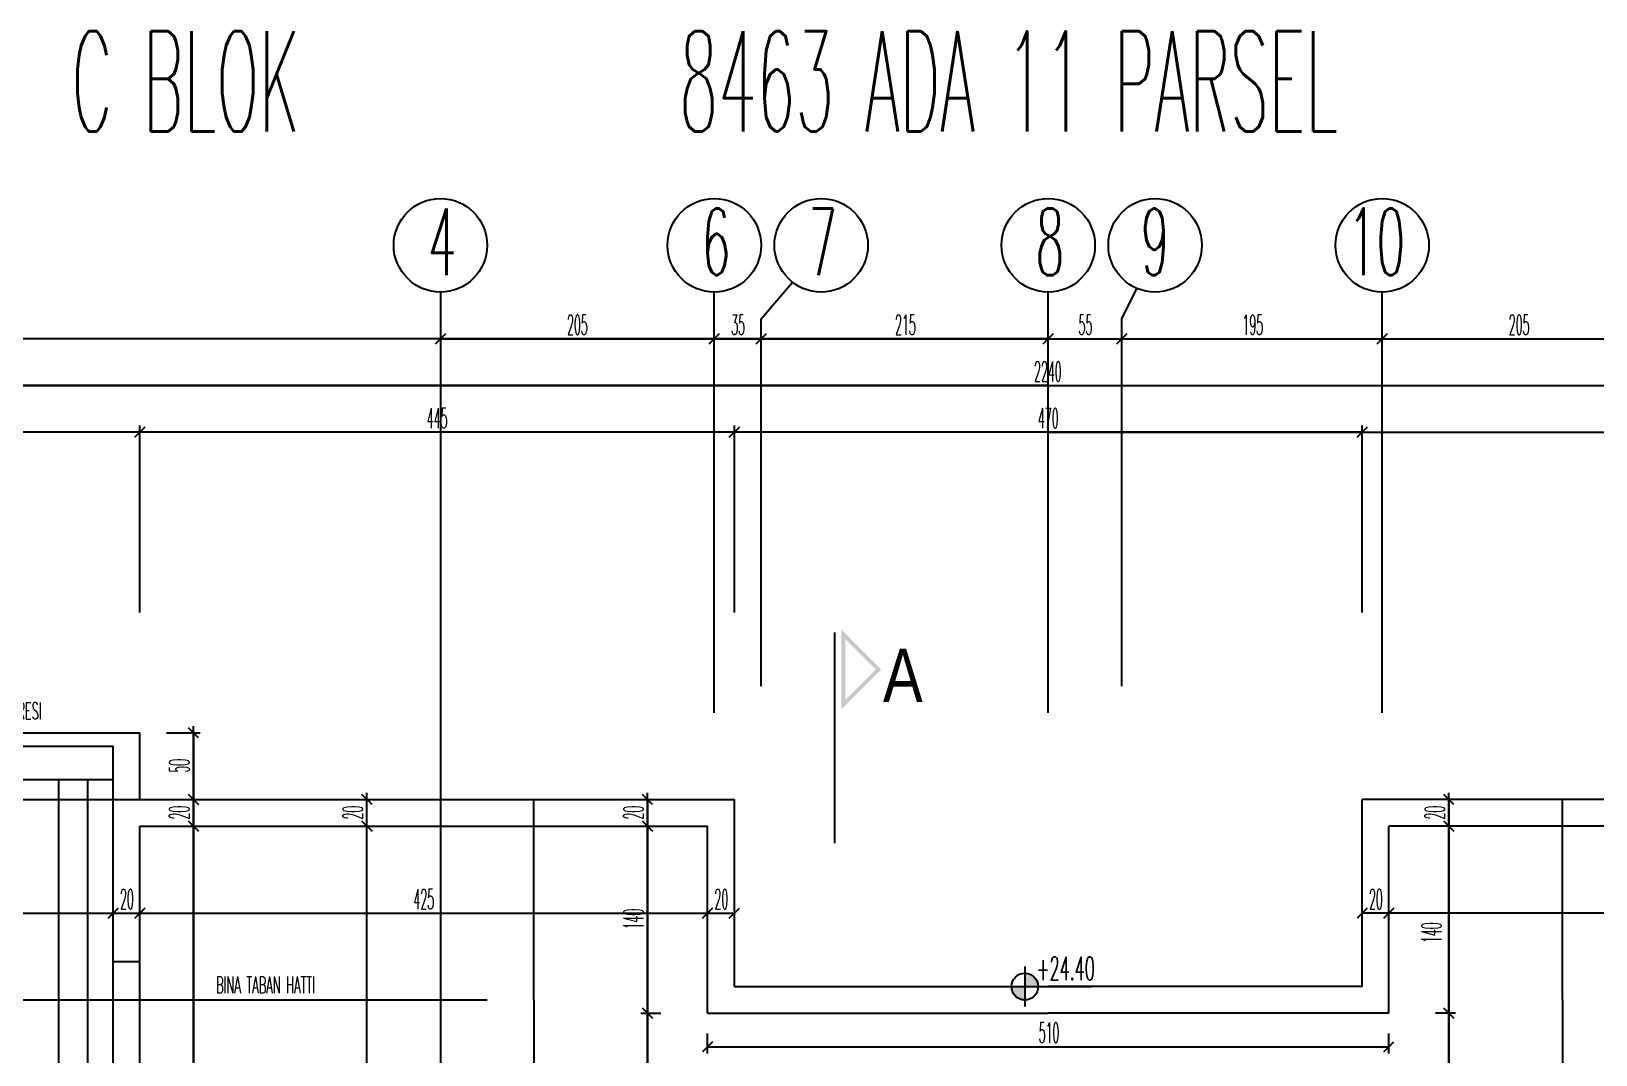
# Model space of a CAD drawing. Extents: x 78 to 306, y -397 to 18.
# Drawn here: x 276.8919 to 277.1261, y -396.4658 to -396.3125 of the extents above; entities that cross this region are included whole.
import ezdxf

# ---------------------------------------------------------------- set-up
doc = ezdxf.new("R2010")
doc.units = 0
doc.header["$LTSCALE"] = 0.5
doc.header["$MEASUREMENT"] = 0
for name, pattern in [('DASHDOT2', [0.5, 0.25, -0.125, 0, -0.125]), ('DASHED', [0.75, 0.5, -0.25]), ('DOT2', [0.125, 0, -0.125])]:
    doc.linetypes.add(name, pattern=pattern)
doc.layers.get('0').update_dxf_attribs({"linetype": 'CONTINUOUS'})
for name, color, linetype in [('AKS', 5, 'DASHDOT2'), ('DUVAR', 6, 'CONTINUOUS'), ('IZDUSUM', 2, 'DOT2'), ('KAPI', 1, 'CONTINUOUS'), ('KOLON', 4, 'CONTINUOUS'), ('MERDIVEN', 3, 'CONTINUOUS'), ('OLCU', 31, 'CONTINUOUS'), ('TARAMA', 8, 'CONTINUOUS'), ('TEFRIS', 11, 'CONTINUOUS')]:
    doc.layers.add(name, color=color, linetype=linetype)
doc.styles.add('MİMARİ YAZI', font='arial.ttf')
doc.styles.add('OLCU', font='romans.shx', dxfattribs={"width": 0.6, "height": 0.125})
doc.styles.add('OLCUIC', font='ROMANS.SHX', dxfattribs={"width": 0.4, "height": 0.15})

msp = doc.modelspace()

# ---------------------------------------------------------------- hatches: boundary and pattern name
at = {"layer": 'KAPI'}
h = msp.add_hatch(color=256, dxfattribs=at)
h.paths.add_polyline_path([(277.01314, -396.41408), (277.01314, -396.40208), (277.01914, -396.40808)])
h.paths.add_polyline_path([(277.01374, -396.41264), (277.0183, -396.40808), (277.01374, -396.40353)], flags=16)
at = {"layer": 'MERDIVEN'}
h = msp.add_hatch(color=256, dxfattribs=at)
h.paths.add_polyline_path([(277.04064, -396.45356), (277.04064, -396.45556), (277.04264, -396.45556, 0.414214)])
h.paths.add_polyline_path([(277.04064, -396.45756), (277.04064, -396.45556), (277.03864, -396.45556, 0.414214)])

# ---------------------------------------------------------------- linework, layer by layer
at = {"color": 0, "linetype": 'ByBlock'}
for p, q in [((276.95389, -396.35781), (276.95239, -396.35931)), ((276.95239, -396.35931), (276.95389, -396.35781)), ((276.99339, -396.35931), (276.99489, -396.35781)), ((276.99489, -396.35781), (276.99339, -396.35931)), ((277.00189, -396.35781), (277.00039, -396.35931)), ((277.00039, -396.35931), (277.00189, -396.35781)), ((277.04339, -396.35931), (277.04489, -396.35781)), ((277.04489, -396.35781), (277.04339, -396.35931)), ((277.05589, -396.35781), (277.05439, -396.35931)), ((277.05439, -396.35931), (277.05589, -396.35781)), ((277.09489, -396.35781), (277.09339, -396.35931)), ((277.09339, -396.35931), (277.09489, -396.35781)), ((276.90739, -396.37331), (276.90889, -396.37181)), ((276.90889, -396.37181), (276.90739, -396.37331)), ((276.99639, -396.37331), (276.99789, -396.37181)), ((276.99789, -396.37181), (276.99639, -396.37331)), ((277.09039, -396.37331), (277.09189, -396.37181)), ((277.09189, -396.37181), (277.09039, -396.37331)), ((276.91689, -396.41831), (276.91539, -396.41681)), ((276.91689, -396.42831), (276.91539, -396.42681)), ((276.91539, -396.42681), (276.91689, -396.42831)), ((276.94289, -396.42831), (276.94139, -396.42681)), ((276.98489, -396.42831), (276.98339, -396.42681)), ((277.10489, -396.42831), (277.10339, -396.42681)), ((276.91689, -396.43231), (276.91539, -396.43081)), ((276.91539, -396.43081), (276.91689, -396.43231)), ((276.94139, -396.43081), (276.94289, -396.43231)), ((276.94289, -396.43231), (276.94139, -396.43081)), ((276.98489, -396.43231), (276.98339, -396.43081)), ((276.98339, -396.43081), (276.98489, -396.43231)), ((277.10489, -396.43231), (277.10339, -396.43081)), ((277.10339, -396.43081), (277.10489, -396.43231)), ((276.90489, -396.44381), (276.90339, -396.44531)), ((276.90339, -396.44531), (276.90489, -396.44381)), ((276.90889, -396.44381), (276.90739, -396.44531)), ((276.90739, -396.44531), (276.90889, -396.44381)), ((276.99389, -396.44381), (276.99239, -396.44531)), ((276.99239, -396.44531), (276.99389, -396.44381)), ((276.99639, -396.44531), (276.99789, -396.44381)), ((277.09189, -396.44381), (277.09039, -396.44531)), ((277.09439, -396.44531), (277.09589, -396.44381)), ((277.09589, -396.44381), (277.09439, -396.44531)), ((276.98489, -396.46031), (276.98339, -396.45881)), ((276.98339, -396.45881), (276.98489, -396.46031)), ((277.10489, -396.46031), (277.10339, -396.45881)), ((277.10339, -396.45881), (277.10489, -396.46031)), ((276.99389, -396.46381), (276.99239, -396.46531)), ((277.09439, -396.46531), (277.09589, -396.46381))]:
    msp.add_line(p, q, dxfattribs=at)
at = {"layer": 'AKS'}
for p, q in [((277.00114, -396.35556), (277.00586, -396.35009)), ((276.95314, -396.35156), (276.95314, -396.83956)), ((276.99414, -396.83956), (276.99414, -396.35156)), ((277.04414, -396.83956), (277.04414, -396.35156)), ((277.05514, -396.35556), (277.05742, -396.35101)), ((277.09414, -396.83956), (277.09414, -396.35156)), ((277.00114, -396.83556), (277.00114, -396.35556)), ((277.05514, -396.83556), (277.05514, -396.35556))]:
    msp.add_line(p, q, dxfattribs=at)
at = {"layer": 'DUVAR'}
for p, q in [((276.90814, -396.42756), (276.90814, -396.41756)), ((276.90414, -396.55156), (276.90414, -396.41956)), ((276.90814, -396.55156), (276.90814, -396.43156)), ((276.90814, -396.45185), (276.90414, -396.45185))]:
    msp.add_line(p, q, dxfattribs=at)
at = {"layer": 'IZDUSUM', "ltscale": 0.6}
for p, q in [((276.86014, -396.42756), (276.90814, -396.42756)), ((276.96714, -396.45756), (276.96714, -396.42756)), ((277.12114, -396.45756), (277.12114, -396.42756)), ((276.86014, -396.45756), (276.96714, -396.45756)), ((276.96714, -396.45756), (276.96714, -396.50956)), ((277.22814, -396.45756), (277.12114, -396.45756)), ((277.12114, -396.45756), (277.12114, -396.50956))]:
    msp.add_line(p, q, dxfattribs=at)
at = {"layer": 'KAPI'}
msp.add_line((276.83814, -396.42456), (276.90414, -396.42456), dxfattribs=at)
at = {"layer": 'KAPI', "linetype": 'DASHED', "ltscale": 0.4}
msp.add_line((277.01214, -396.63156), (277.01214, -396.43208), dxfattribs=at)
at = {"layer": 'KOLON', "linetype": 'DASHED', "ltscale": 0.4}
msp.add_line((277.01214, -396.40256), (277.01214, -396.43408), dxfattribs=at)
at = {"layer": 'MERDIVEN'}
for p, q in [((276.83014, -396.41756), (276.90814, -396.41756)), ((276.83414, -396.41956), (276.90414, -396.41956)), ((276.90414, -396.42756), (276.99714, -396.42756)), ((276.99714, -396.45556), (276.99714, -396.42756)), ((277.18414, -396.42756), (277.09114, -396.42756)), ((277.09114, -396.45556), (277.09114, -396.42756)), ((276.90814, -396.43156), (276.99314, -396.43156)), ((276.99314, -396.45956), (276.99314, -396.43156)), ((277.18014, -396.43156), (277.09514, -396.43156)), ((277.09514, -396.45956), (277.09514, -396.43156)), ((277.04064, -396.45256), (277.04064, -396.45856)), ((277.04064, -396.45256), (277.04064, -396.45856)), ((276.99714, -396.45556), (277.04414, -396.45556)), ((277.03764, -396.45556), (277.05064, -396.45556)), ((277.03764, -396.45556), (277.05064, -396.45556)), ((277.09114, -396.45556), (277.04414, -396.45556)), ((276.99314, -396.45956), (277.04414, -396.45956)), ((277.09514, -396.45956), (277.04414, -396.45956))]:
    msp.add_line(p, q, dxfattribs=at)
msp.add_circle((277.04064, -396.45556), 0.002, dxfattribs=at)
msp.add_circle((277.04064, -396.45556), 0.002, dxfattribs=at)
at = {"layer": 'OLCU', "ltscale": 1.4}
for p, q in [((277.04414, -396.35856), (276.81914, -396.35856)), ((276.95314, -396.35856), (276.82014, -396.35856)), ((276.95314, -396.35856), (276.99414, -396.35856)), ((276.99414, -396.35856), (277.00114, -396.35856)), ((277.00114, -396.35856), (277.04414, -396.35856)), ((277.04414, -396.35856), (277.26914, -396.35856)), ((277.04414, -396.35856), (277.05514, -396.35856)), ((277.05514, -396.35856), (277.09414, -396.35856)), ((277.09414, -396.35856), (277.13514, -396.35856)), ((277.04414, -396.36556), (276.81914, -396.36556)), ((276.82014, -396.36556), (277.26814, -396.36556)), ((277.04414, -396.36556), (277.26914, -396.36556)), ((276.90814, -396.39956), (276.90814, -396.37156)), ((276.99714, -396.39956), (276.99714, -396.37156)), ((277.09114, -396.39956), (277.09114, -396.37156)), ((277.04414, -396.37256), (276.81914, -396.37256)), ((276.90814, -396.37256), (276.83014, -396.37256)), ((276.99714, -396.37256), (276.90814, -396.37256)), ((277.09114, -396.37256), (276.99714, -396.37256)), ((277.04414, -396.37256), (277.26914, -396.37256)), ((277.09114, -396.37256), (277.18014, -396.37256)), ((276.91214, -396.41756), (276.91714, -396.41756)), ((276.91614, -396.55656), (276.91614, -396.41656)), ((276.91614, -396.41756), (276.91614, -396.42756)), ((276.91614, -396.42756), (276.91614, -396.43156)), ((276.94214, -396.55256), (276.94214, -396.42656)), ((276.94214, -396.43156), (276.94214, -396.42756)), ((276.98414, -396.52656), (276.98414, -396.42656)), ((276.98414, -396.42756), (276.98414, -396.43156)), ((277.10414, -396.52656), (277.10414, -396.42656)), ((277.10414, -396.42756), (277.10414, -396.43156)), ((276.91614, -396.43156), (276.91614, -396.55156)), ((276.94214, -396.52156), (276.94214, -396.43156)), ((276.98414, -396.43156), (276.98414, -396.45956)), ((277.10414, -396.43156), (277.10414, -396.45956)), ((276.83814, -396.44456), (276.90414, -396.44456)), ((276.90414, -396.44456), (276.90814, -396.44456)), ((276.90814, -396.44456), (276.99314, -396.44456)), ((276.99314, -396.44456), (276.99714, -396.44456)), ((277.09514, -396.44456), (277.09114, -396.44456)), ((277.18014, -396.44456), (277.09514, -396.44456)), ((276.98314, -396.45956), (276.98614, -396.45956)), ((276.98414, -396.45956), (276.98414, -396.48556)), ((277.10514, -396.45956), (277.10214, -396.45956)), ((277.10414, -396.45956), (277.10414, -396.48556)), ((276.99314, -396.46556), (276.99314, -396.46256)), ((277.09514, -396.46556), (277.09514, -396.46256)), ((276.99314, -396.46456), (277.09514, -396.46456))]:
    msp.add_line(p, q, dxfattribs=at)
at = {"layer": 'TARAMA', "ltscale": 1.4}
for p, q in [((276.89598, -396.55156), (276.89598, -396.42456)), ((276.90036, -396.55156), (276.90036, -396.42456))]:
    msp.add_line(p, q, dxfattribs=at)
at = {"layer": 'TEFRIS'}
for centre in [(276.95314, -396.34456), (276.99414, -396.34456), (277.01014, -396.34456), (277.04414, -396.34456), (277.06014, -396.34456), (277.09414, -396.34456)]:
    msp.add_circle(centre, 0.007, dxfattribs=at)

# ---------------------------------------------------------------- texts
at = {"layer": 'KAPI', "style": 'MİMARİ YAZI', "width": 0.8}
msp.add_text('A', height=0.008, dxfattribs=at).set_placement((277.01939, -396.41297))
at = {"layer": 'KAPI', "style": 'OLCU', "width": 0.5}
for s, p in [('YAGMUR  DERESI', (276.87928, -396.41552)), ('BINA TABAN HATTI', (276.91954, -396.45656))]:
    msp.add_text(s, height=0.0025, rotation=360, dxfattribs=at).set_placement(p)
at = {"layer": 'KOLON', "style": 'OLCU'}
for s, height, width, p in [('C BLOK', 0.015, 0.45, (276.89791, -396.32752)), ('8463 ADA 11 PARSEL', 0.015, 0.45, (276.98891, -396.32752)), ('4', 0.01, 0.5, (276.95125, -396.34904)), ('6', 0.01, 0.5, (276.99225, -396.34904)), ('7', 0.01, 0.5, (277.00825, -396.34904)), ('8', 0.01, 0.5, (277.04225, -396.34904)), ('9', 0.01, 0.5, (277.05799, -396.34904)), ('10', 0.01, 0.5, (277.08899, -396.34904))]:
    msp.add_text(s, height=height, dxfattribs=dict(at, width=width)).set_placement(p)
at = {"layer": 'MERDIVEN', "style": 'OLCU', "width": 0.5}
msp.add_text('+24.40', height=0.0035, dxfattribs=at).set_placement((277.0424, -396.45459))
at = {"layer": 'OLCU', "style": 'OLCUIC', "width": 0.4}
for s, p in [('205', (276.9721, -396.35796)), ('35', (276.99667, -396.35796)), ('215', (277.02122, -396.35796)), ('55', (277.04867, -396.35796)), ('195', (277.07322, -396.35796)), ('205', (277.1131, -396.35796)), ('2240', (277.04203, -396.36496)), ('445', (276.9511, -396.37196)), ('470', (277.0426, -396.37196)), ('20', (276.90517, -396.44396)), ('425', (276.9491, -396.44396)), ('20', (276.99417, -396.44396)), ('20', (277.09217, -396.44396)), ('510', (277.04272, -396.46396))]:
    msp.add_text(s, height=0.003, dxfattribs=at).set_placement(p)
for s, p in [('50', (276.91554, -396.42353)), ('20', (276.91554, -396.43053)), ('20', (276.94154, -396.43053)), ('20', (276.98354, -396.43053)), ('20', (277.10354, -396.43053)), ('140', (276.98354, -396.44699)), ('140', (277.10302, -396.44903))]:
    msp.add_text(s, height=0.003, rotation=90, dxfattribs=at).set_placement(p)

doc.saveas('drawing.dxf')
